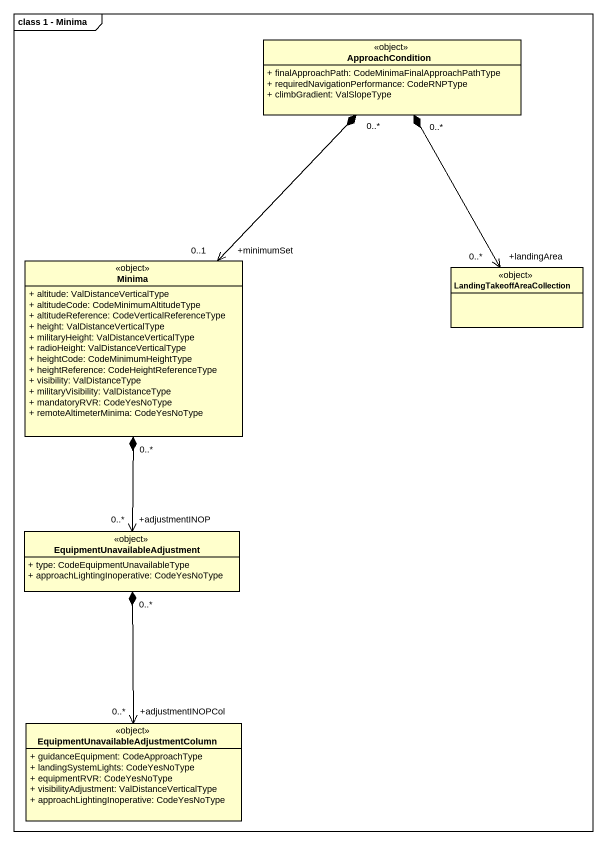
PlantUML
@startuml
mainframe class 1 - Minima
hide circle
hide empty members
skinparam classAttributeIconSize 0
class ApproachCondition <<object>> {
  + finalApproachPath: CodeMinimaFinalApproachPathType
  + requiredNavigationPerformance: CodeRNPType
  + climbGradient: ValSlopeType
}
class Minima <<object>> {
  + altitude: ValDistanceVerticalType
  + altitudeCode: CodeMinimumAltitudeType
  + altitudeReference: CodeVerticalReferenceType
  + height: ValDistanceVerticalType
  + militaryHeight: ValDistanceVerticalType
  + radioHeight: ValDistanceVerticalType
  + heightCode: CodeMinimumHeightType
  + heightReference: CodeHeightReferenceType
  + visibility: ValDistanceType
  + militaryVisibility: ValDistanceType
  + mandatoryRVR: CodeYesNoType
  + remoteAltimeterMinima: CodeYesNoType
}
class LandingTakeoffAreaCollection <<object>>
class "EquipmentUnavailableAdjustment" as EquipmentUnavailableAdjustme <<object>> {
  + type: CodeEquipmentUnavailableType
  + approachLightingInoperative: CodeYesNoType
}
class "EquipmentUnavailableAdjustmentColumn" as EquipmentUnavailableAdjustme_2 <<object>> {
  + guidanceEquipment: CodeApproachType
  + landingSystemLights: CodeYesNoType
  + equipmentRVR: CodeYesNoType
  + visibilityAdjustment: ValDistanceVerticalType
  + approachLightingInoperative: CodeYesNoType
}
ApproachCondition "0..*" *--> "+minimumSet\n0..1" Minima
ApproachCondition "0..*" *--> "+landingArea\n0..*" LandingTakeoffAreaCollection
Minima "0..*" *--> "+adjustmentINOP\n0..*" EquipmentUnavailableAdjustme
EquipmentUnavailableAdjustme "0..*" *--> "+adjustmentINOPCol\n0..*" EquipmentUnavailableAdjustme_2
@enduml
